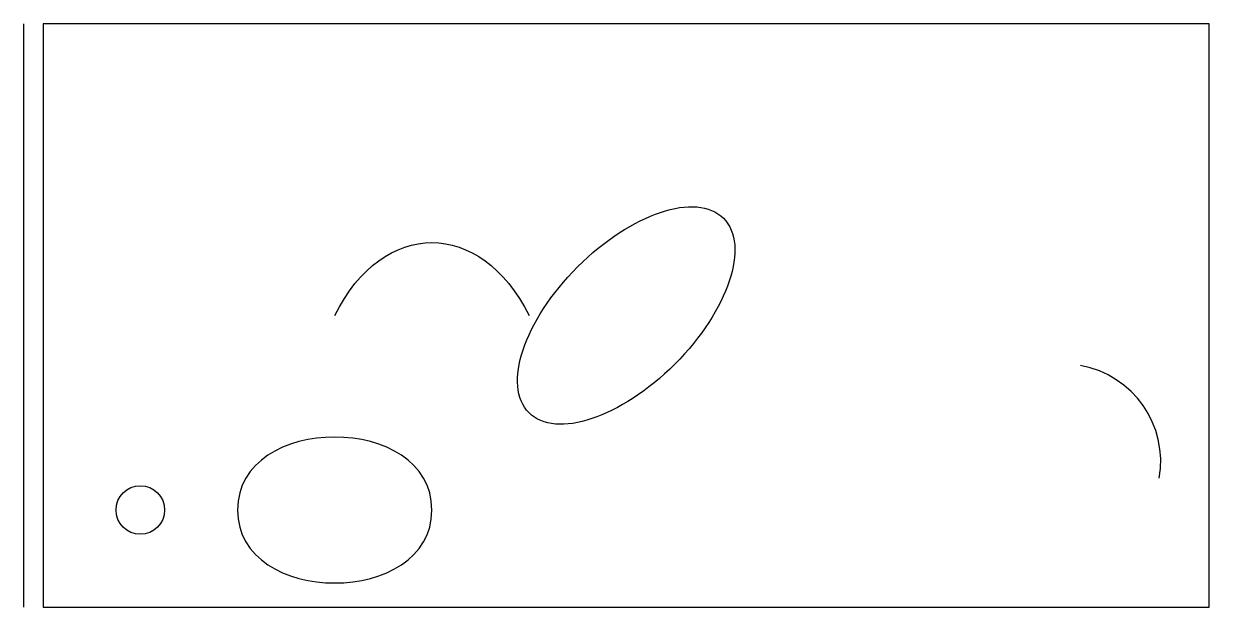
# Model space of a CAD drawing. Header units: millimetres. Extents: x -20 to 1200, y 0 to 600.
import ezdxf

# ---------------------------------------------------------------- set-up
doc = ezdxf.new("R2010")
doc.units = ezdxf.units.MM
doc.layers.add('OMS_CLOSED', color=7, linetype='CONTINUOUS')
doc.layers.add('OMS_OPEN', color=3, linetype='CONTINUOUS')

msp = doc.modelspace()

# ---------------------------------------------------------------- linework, layer by layer
at = {"layer": 'OMS_CLOSED'}
msp.add_lwpolyline([(0, 0), (1200, 0), (1200, 600), (0, 600)], close=True, dxfattribs=at)
msp.add_circle((100, 100), 25, dxfattribs=at)
msp.add_ellipse((600, 300), major_axis=(100, 100), ratio=0.5, dxfattribs=at)
msp.add_open_spline([(200, 100), (200, 200), (400, 200), (400, 100), (400, 0), (200, 0), (200, 100)], degree=3, knots=[0, 0, 0, 0, 1, 1, 1, 2, 2, 2, 2], dxfattribs=at)
at = {"layer": 'OMS_OPEN'}
msp.add_line((-20, 0), (-20, 600), dxfattribs=at)
msp.add_arc((1050, 150), 100, 350, 80, dxfattribs=at)
msp.add_open_spline([(300, 300), (350, 400), (450, 400), (500, 300)], degree=3, dxfattribs=at)

doc.saveas('drawing.dxf')
